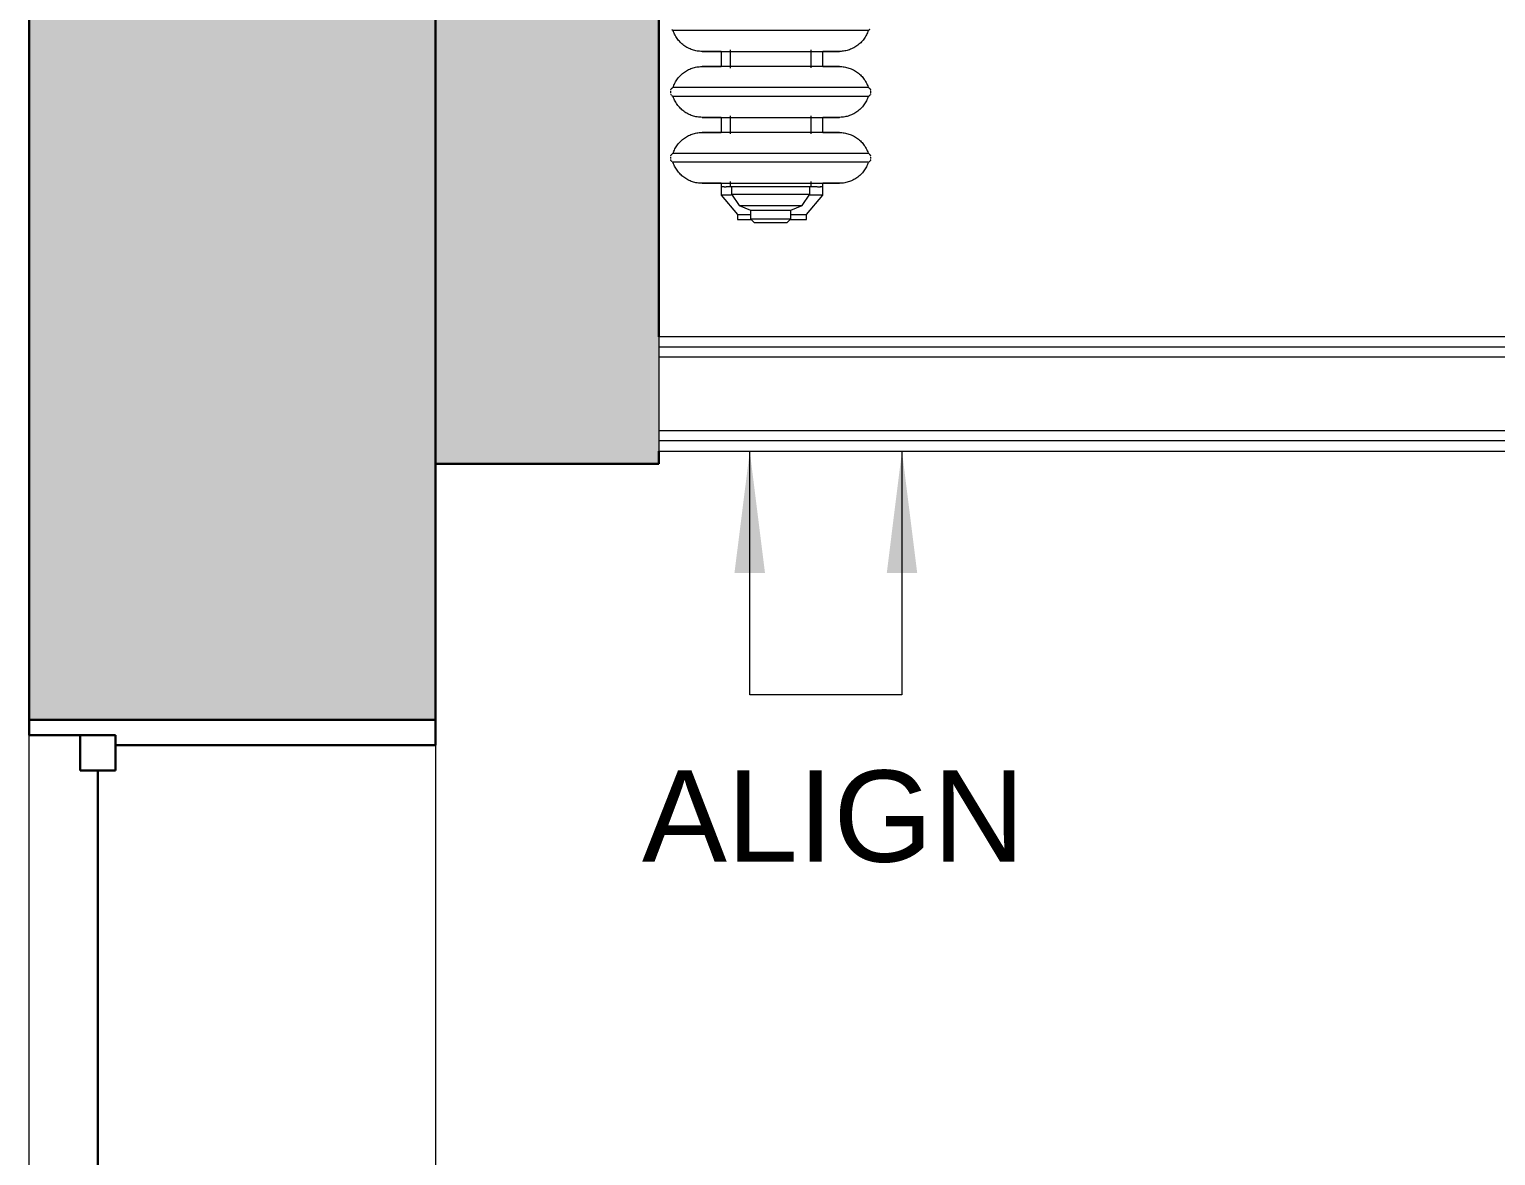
# Model space of a CAD drawing. Header units: inches. Extents: x -1176 to 1474, y -2632 to 978.
# Drawn here: x -1035.1 to -962.8, y 232 to 287.5 of the extents above; entities that cross this region are included whole.
import ezdxf

# ---------------------------------------------------------------- set-up
doc = ezdxf.new("R2010")
doc.units = ezdxf.units.IN
doc.header["$MEASUREMENT"] = 0
for name, color, linetype, lineweight in [('A-ANNO-NOTE', 131, 'Continuous', 9), ('A-GENM', 13, 'Continuous', 18), ('A-GLAZ', 151, 'Continuous', 18), ('A-WALL', 113, 'Continuous', 18), ('A-WALL-PATT', 111, 'Continuous', 18), ('I-WALL', 2, 'Continuous', 18)]:
    doc.layers.add(name, color=color, linetype=linetype, lineweight=lineweight)
doc.styles.add('Swis721 Lt BT_2', font='swissl.ttf', dxfattribs={"height": 0.09375})

# ---------------------------------------------------------------- blocks, each defined once
blk = doc.blocks.new('Double Hung - side window 4_ X 4_6_-6972803-3rd Floor Construction')
at = {"layer": 'A-GLAZ', "color": 8, "lineweight": 30}
for p, q in [((-18.75, 10), (-18, 10)), ((-18, 5.75), (-18, 10)), ((18, 5.75), (18, 10)), ((18.75, 10), (18, 10)), ((-18, 7.5), (-18, 5.75)), ((-18, 7.5), (-16.25, 7.5)), ((-16.25, 7.5), (-16.25, 5.75)), ((16.25, 7.5), (16.25, 5.75)), ((18, 7.5), (16.25, 7.5)), ((18, 7.5), (18, 5.75)), ((-16.25, 6.625), (16.25, 6.625)), ((-18, 5.75), (-16.25, 5.75)), ((-18, 5.75), (-17.5, 5.75)), ((-17.5, -10), (-17.5, 5.75)), ((18, 5.75), (16.25, 5.75)), ((17.5, 5.75), (18, 5.75)), ((17.5, 5.75), (17.5, -10)), ((-17.5, -10), (-18.75, -10)), ((17.5, -10), (18.75, -10))]:
    blk.add_line(p, q, dxfattribs=at)
blk = doc.blocks.new('Cast_Iron_Radiator_8182 - Cast_Iron_Radiator_8182-V39-3rd Floor Construction')
at = {"layer": 'A-GENM', "lineweight": 9}
for p, q in [((-5.943, 4.848), (-5.968, 4.809)), ((-5.968, 1), (-5.968, 4.809)), ((-5.75, 4.933), (-5.787, 4.933)), ((-5.713, 4.933), (-5.75, 4.933)), ((-5.532, 4.809), (-5.557, 4.848)), ((-5.532, 1), (-5.532, 4.809)), ((-2.693, 4.848), (-2.718, 4.809)), ((-2.718, 1), (-2.718, 4.809)), ((-2.5, 4.933), (-2.537, 4.933)), ((-2.463, 4.933), (-2.5, 4.933)), ((-2.282, 4.809), (-2.307, 4.848)), ((-2.282, 1), (-2.282, 4.809)), ((0.557, 4.848), (0.532, 4.809)), ((0.532, 1), (0.532, 4.809)), ((-7.584, 2.438), (-8.542, 1.635)), ((-7.179, 2.438), (-7.584, 2.438)), ((-7.584, 1.944), (-7.584, 2.438)), ((-6.996, 2.438), (-7.179, 2.438)), ((-7.179, 2.291), (-7.179, 2.438)), ((-7.179, 2.296), (-7.179, 2.192)), ((-7.179, 2.013), (-7.179, 2.188)), ((-3.746, 2.438), (-4.501, 2.438)), ((-0.496, 2.438), (-1.251, 2.438)), ((-8.542, 1.635), (-8.792, 1.635)), ((-8.792, 1.635), (-8.792, 0.985)), ((-8.542, 1.635), (-8.542, 1.028)), ((-8.095, 1.55), (-8.331, 0.993)), ((-7.545, 1.935), (-8.095, 1.55)), ((-8.095, 1.55), (-8.095, -1.55)), ((-7.179, 1.935), (-7.545, 1.935)), ((-7.545, 1.935), (-7.545, -1.935)), ((-6.919, 2), (-7.179, 2)), ((-7.179, -2), (-7.179, 2)), ((-3.682, 2), (-4.572, 2)), ((-0.432, 2), (-1.322, 2)), ((-8.753, 0.993), (-8.929, 0.816)), ((-8.929, 0.816), (-8.929, -0.816)), ((-8.331, 0.993), (-8.753, 0.993)), ((-8.753, 0.993), (-8.753, -0.993)), ((-8.331, 0.993), (-8.331, -0.993)), ((-7.002, 1), (-7.002, -1)), ((-5.968, -1), (-5.968, 1)), ((-5.532, -1), (-5.532, 1)), ((-4.498, -1), (-4.498, 1)), ((-3.752, 1), (-3.752, -1)), ((-2.718, -1), (-2.718, 1)), ((-2.282, -1), (-2.282, 1)), ((-1.248, -1), (-1.248, 1)), ((-0.502, 1), (-0.502, -1)), ((0.532, -1), (0.532, 1)), ((-8.929, -0.816), (-8.753, -0.993)), ((-8.792, -0.961), (-8.792, -1.771)), ((-8.753, -0.993), (-8.331, -0.993)), ((-8.542, -1.008), (-8.542, -1.771)), ((-8.331, -0.993), (-8.095, -1.55)), ((-5.968, -4.809), (-5.968, -1)), ((-5.532, -4.809), (-5.532, -1)), ((-2.718, -4.809), (-2.718, -1)), ((-2.282, -4.809), (-2.282, -1)), ((0.532, -4.809), (0.532, -1)), ((-8.792, -1.771), (-8.542, -1.771)), ((-8.542, -1.771), (-7.584, -2.575)), ((-8.095, -1.55), (-7.545, -1.935)), ((-7.584, -2.575), (-7.584, -1.924)), ((-7.545, -1.935), (-7.179, -1.935)), ((-7.179, -2), (-6.92, -2)), ((-7.179, -2.287), (-7.179, -2.017)), ((-4.568, -2), (-3.678, -2)), ((-1.318, -2), (-0.428, -2)), ((-7.584, -2.575), (-7.179, -2.575)), ((-7.179, -2.301), (-7.179, -2.452)), ((-7.179, -2.551), (-7.179, -2.436)), ((-7.179, -2.562), (-6.997, -2.562)), ((-7.179, -2.565), (-7.179, -2.575)), ((-4.503, -2.562), (-3.747, -2.562)), ((-1.253, -2.562), (-0.497, -2.562)), ((-5.968, -4.809), (-5.943, -4.848)), ((-5.787, -4.933), (-5.75, -4.933)), ((-5.75, -4.933), (-5.713, -4.933)), ((-5.557, -4.848), (-5.532, -4.809)), ((-2.718, -4.809), (-2.693, -4.848)), ((-2.537, -4.933), (-2.5, -4.933)), ((-2.5, -4.933), (-2.463, -4.933)), ((-2.307, -4.848), (-2.282, -4.809)), ((0.532, -4.809), (0.557, -4.848))]:
    blk.add_line(p, q, dxfattribs=at)
at = {"layer": 'A-GENM', "lineweight": 9, "flags": 128}
for points in [[(-7.002, 3.383), (-7.001, 3.443), (-6.997, 3.503), (-6.991, 3.563), (-6.983, 3.622), (-6.972, 3.681), (-6.959, 3.74), (-6.943, 3.798), (-6.926, 3.855), (-6.906, 3.911), (-6.883, 3.967), (-6.859, 4.022), (-6.832, 4.076), (-6.804, 4.128), (-6.773, 4.18), (-6.74, 4.23), (-6.705, 4.279), (-6.668, 4.326), (-6.63, 4.372), (-6.589, 4.416), (-6.547, 4.459), (-6.503, 4.5), (-6.458, 4.539), (-6.411, 4.576), (-6.362, 4.612), (-6.312, 4.645), (-6.261, 4.677), (-6.209, 4.706), (-6.155, 4.733), (-6.101, 4.758), (-6.045, 4.781), (-5.989, 4.802)], [(-5.943, 4.848), (-5.938, 4.854), (-5.934, 4.86), (-5.929, 4.866), (-5.925, 4.872), (-5.919, 4.877)], [(-5.909, 4.887), (-5.903, 4.892), (-5.897, 4.896), (-5.891, 4.901), (-5.885, 4.905)], [(-5.872, 4.912), (-5.865, 4.915), (-5.858, 4.918), (-5.851, 4.921), (-5.844, 4.924), (-5.837, 4.926)], [(-5.662, 4.925), (-5.655, 4.923), (-5.648, 4.921), (-5.641, 4.918), (-5.634, 4.915), (-5.627, 4.912)], [(-5.614, 4.904), (-5.608, 4.9), (-5.602, 4.896), (-5.596, 4.891), (-5.591, 4.887)], [(-5.58, 4.876), (-5.575, 4.871), (-5.57, 4.865), (-5.565, 4.859), (-5.561, 4.854), (-5.557, 4.848)], [(-5.532, 4.809), (-5.475, 4.789), (-5.419, 4.767), (-5.365, 4.743), (-5.311, 4.716), (-5.258, 4.688), (-5.206, 4.657), (-5.156, 4.624), (-5.107, 4.59), (-5.059, 4.553), (-5.013, 4.515), (-4.969, 4.474), (-4.926, 4.432), (-4.885, 4.389), (-4.846, 4.343), (-4.808, 4.296), (-4.773, 4.248), (-4.739, 4.198), (-4.707, 4.147), (-4.678, 4.095), (-4.651, 4.042), (-4.625, 3.987), (-4.602, 3.932), (-4.581, 3.876), (-4.563, 3.819), (-4.547, 3.761), (-4.533, 3.703), (-4.521, 3.644), (-4.512, 3.585), (-4.505, 3.525), (-4.5, 3.465), (-4.498, 3.405), (-4.498, 3.383)], [(-3.752, 3.383), (-3.751, 3.443), (-3.747, 3.503), (-3.741, 3.563), (-3.733, 3.622), (-3.722, 3.681), (-3.709, 3.74), (-3.693, 3.798), (-3.676, 3.855), (-3.656, 3.911), (-3.633, 3.967), (-3.609, 4.022), (-3.582, 4.076), (-3.554, 4.128), (-3.523, 4.18), (-3.49, 4.23), (-3.455, 4.279), (-3.418, 4.326), (-3.38, 4.372), (-3.339, 4.416), (-3.297, 4.459), (-3.253, 4.5), (-3.208, 4.539), (-3.161, 4.576), (-3.112, 4.612), (-3.062, 4.645), (-3.011, 4.677), (-2.959, 4.706), (-2.905, 4.733), (-2.851, 4.758), (-2.795, 4.781), (-2.739, 4.802)], [(-2.693, 4.848), (-2.688, 4.854), (-2.684, 4.86), (-2.679, 4.866), (-2.675, 4.872), (-2.669, 4.877)], [(-2.659, 4.887), (-2.653, 4.892), (-2.647, 4.896), (-2.641, 4.901), (-2.635, 4.905)], [(-2.622, 4.912), (-2.615, 4.915), (-2.608, 4.918), (-2.601, 4.921), (-2.594, 4.924), (-2.587, 4.926)], [(-2.412, 4.925), (-2.405, 4.923), (-2.398, 4.921), (-2.391, 4.918), (-2.384, 4.915), (-2.377, 4.912)], [(-2.364, 4.904), (-2.358, 4.9), (-2.352, 4.896), (-2.346, 4.891), (-2.341, 4.887)], [(-2.33, 4.876), (-2.325, 4.871), (-2.32, 4.865), (-2.315, 4.859), (-2.311, 4.854), (-2.307, 4.848)], [(-2.282, 4.809), (-2.225, 4.789), (-2.169, 4.767), (-2.115, 4.743), (-2.061, 4.716), (-2.008, 4.688), (-1.956, 4.657), (-1.906, 4.624), (-1.857, 4.59), (-1.809, 4.553), (-1.763, 4.515), (-1.719, 4.474), (-1.676, 4.432), (-1.635, 4.389), (-1.596, 4.343), (-1.558, 4.296), (-1.523, 4.248), (-1.489, 4.198), (-1.457, 4.147), (-1.428, 4.095), (-1.401, 4.042), (-1.375, 3.987), (-1.352, 3.932), (-1.331, 3.876), (-1.313, 3.819), (-1.297, 3.761), (-1.283, 3.703), (-1.271, 3.644), (-1.262, 3.585), (-1.255, 3.525), (-1.25, 3.465), (-1.248, 3.405), (-1.248, 3.383)], [(-0.502, 3.383), (-0.501, 3.443), (-0.497, 3.503), (-0.491, 3.563), (-0.483, 3.622), (-0.472, 3.681), (-0.459, 3.74), (-0.443, 3.798), (-0.426, 3.855), (-0.406, 3.911), (-0.383, 3.967), (-0.359, 4.022), (-0.332, 4.076), (-0.304, 4.128), (-0.273, 4.18), (-0.24, 4.23), (-0.205, 4.279), (-0.168, 4.326), (-0.13, 4.372), (-0.089, 4.416), (-0.047, 4.459), (-0.003, 4.5), (0.042, 4.539), (0.089, 4.576), (0.138, 4.612), (0.188, 4.645), (0.239, 4.677), (0.291, 4.706), (0.345, 4.733), (0.399, 4.758), (0.455, 4.781), (0.511, 4.802)], [(0.557, 4.848), (0.562, 4.854), (0.566, 4.86), (0.571, 4.866), (0.575, 4.872), (0.581, 4.877)], [(-7.002, 2.438), (-7.002, 2.498), (-7.002, 2.571), (-7.002, 2.642), (-7.002, 2.71), (-7.002, 2.775), (-7.002, 2.837), (-7.002, 2.896), (-7.002, 2.952), (-7.002, 3.005), (-7.002, 3.055), (-7.002, 3.102), (-7.002, 3.145), (-7.002, 3.185), (-7.002, 3.221), (-7.002, 3.254), (-7.002, 3.283), (-7.002, 3.309), (-7.002, 3.33), (-7.002, 3.348), (-7.002, 3.363), (-7.002, 3.373), (-7.002, 3.38), (-7.002, 3.383), (-7.002, 3.383)], [(-7.002, 3.383), (-7.002, 3.381), (-7.002, 3.375), (-7.002, 3.366), (-7.002, 3.353), (-7.002, 3.336), (-7.002, 3.315), (-7.002, 3.29), (-7.002, 3.262), (-7.002, 3.23), (-7.002, 3.195), (-7.002, 3.156), (-7.002, 3.114), (-7.002, 3.068), (-7.002, 3.019), (-7.002, 2.967), (-7.002, 2.911), (-7.002, 2.853), (-7.002, 2.792), (-7.002, 2.727), (-7.002, 2.66), (-7.002, 2.591), (-7.002, 2.518), (-7.002, 2.444), (-7.002, 2.367), (-7.002, 2.288), (-7.002, 2.206), (-7.002, 2.123), (-7.002, 2.038), (-7.002, 1.952), (-7.002, 1.864), (-7.002, 1.774), (-7.002, 1.683), (-7.002, 1.591), (-7.002, 1.499), (-7.002, 1.405), (-7.002, 1.311), (-7.002, 1.216), (-7.002, 1.121), (-7.002, 1.026), (-7.002, 1)], [(-4.498, 3.383), (-4.498, 3.381), (-4.498, 3.375), (-4.498, 3.366), (-4.498, 3.353), (-4.498, 3.336), (-4.498, 3.315), (-4.498, 3.29), (-4.498, 3.262), (-4.498, 3.23), (-4.498, 3.195), (-4.498, 3.156), (-4.498, 3.114), (-4.498, 3.068), (-4.498, 3.019), (-4.498, 2.967), (-4.498, 2.911), (-4.498, 2.853), (-4.498, 2.792), (-4.498, 2.727), (-4.498, 2.66), (-4.498, 2.591), (-4.498, 2.518), (-4.498, 2.444)], [(-4.498, 1), (-4.498, 1.095), (-4.498, 1.19), (-4.498, 1.285), (-4.498, 1.38), (-4.498, 1.473), (-4.498, 1.566), (-4.498, 1.659), (-4.498, 1.75), (-4.498, 1.839), (-4.498, 1.928), (-4.498, 2.015), (-4.498, 2.1), (-4.498, 2.184), (-4.498, 2.266), (-4.498, 2.346), (-4.498, 2.423), (-4.498, 2.498), (-4.498, 2.571), (-4.498, 2.642), (-4.498, 2.71), (-4.498, 2.775), (-4.498, 2.837), (-4.498, 2.896), (-4.498, 2.952), (-4.498, 3.005), (-4.498, 3.055), (-4.498, 3.102), (-4.498, 3.145), (-4.498, 3.185), (-4.498, 3.221), (-4.498, 3.254), (-4.498, 3.283), (-4.498, 3.309), (-4.498, 3.33), (-4.498, 3.348), (-4.498, 3.363), (-4.498, 3.373), (-4.498, 3.38), (-4.498, 3.383), (-4.498, 3.383)], [(-3.752, 2.438), (-3.752, 2.498), (-3.752, 2.571), (-3.752, 2.642), (-3.752, 2.71), (-3.752, 2.775), (-3.752, 2.837), (-3.752, 2.896), (-3.752, 2.952), (-3.752, 3.005), (-3.752, 3.055), (-3.752, 3.102), (-3.752, 3.145), (-3.752, 3.185), (-3.752, 3.221), (-3.752, 3.254), (-3.752, 3.283), (-3.752, 3.309), (-3.752, 3.33), (-3.752, 3.348), (-3.752, 3.363), (-3.752, 3.373), (-3.752, 3.38), (-3.752, 3.383), (-3.752, 3.383)], [(-3.752, 3.383), (-3.752, 3.381), (-3.752, 3.375), (-3.752, 3.366), (-3.752, 3.353), (-3.752, 3.336), (-3.752, 3.315), (-3.752, 3.29), (-3.752, 3.262), (-3.752, 3.23), (-3.752, 3.195), (-3.752, 3.156), (-3.752, 3.114), (-3.752, 3.068), (-3.752, 3.019), (-3.752, 2.967), (-3.752, 2.911), (-3.752, 2.853), (-3.752, 2.792), (-3.752, 2.727), (-3.752, 2.66), (-3.752, 2.591), (-3.752, 2.518), (-3.752, 2.444), (-3.752, 2.367), (-3.752, 2.288), (-3.752, 2.206), (-3.752, 2.123), (-3.752, 2.038), (-3.752, 1.952), (-3.752, 1.864), (-3.752, 1.774), (-3.752, 1.683), (-3.752, 1.591), (-3.752, 1.499), (-3.752, 1.405), (-3.752, 1.311), (-3.752, 1.216), (-3.752, 1.121), (-3.752, 1.026), (-3.752, 1)], [(-1.248, 3.383), (-1.248, 3.381), (-1.248, 3.375), (-1.248, 3.366), (-1.248, 3.353), (-1.248, 3.336), (-1.248, 3.315), (-1.248, 3.29), (-1.248, 3.262), (-1.248, 3.23), (-1.248, 3.195), (-1.248, 3.156), (-1.248, 3.114), (-1.248, 3.068), (-1.248, 3.019), (-1.248, 2.967), (-1.248, 2.911), (-1.248, 2.853), (-1.248, 2.792), (-1.248, 2.727), (-1.248, 2.66), (-1.248, 2.591), (-1.248, 2.518), (-1.248, 2.444)], [(-1.248, 1), (-1.248, 1.095), (-1.248, 1.19), (-1.248, 1.285), (-1.248, 1.38), (-1.248, 1.473), (-1.248, 1.566), (-1.248, 1.659), (-1.248, 1.75), (-1.248, 1.839), (-1.248, 1.928), (-1.248, 2.015), (-1.248, 2.1), (-1.248, 2.184), (-1.248, 2.266), (-1.248, 2.346), (-1.248, 2.423), (-1.248, 2.498), (-1.248, 2.571), (-1.248, 2.642), (-1.248, 2.71), (-1.248, 2.775), (-1.248, 2.837), (-1.248, 2.896), (-1.248, 2.952), (-1.248, 3.005), (-1.248, 3.055), (-1.248, 3.102), (-1.248, 3.145), (-1.248, 3.185), (-1.248, 3.221), (-1.248, 3.254), (-1.248, 3.283), (-1.248, 3.309), (-1.248, 3.33), (-1.248, 3.348), (-1.248, 3.363), (-1.248, 3.373), (-1.248, 3.38), (-1.248, 3.383), (-1.248, 3.383)], [(-0.502, 2.438), (-0.502, 2.498), (-0.502, 2.571), (-0.502, 2.642), (-0.502, 2.71), (-0.502, 2.775), (-0.502, 2.837), (-0.502, 2.896), (-0.502, 2.952), (-0.502, 3.005), (-0.502, 3.055), (-0.502, 3.102), (-0.502, 3.145), (-0.502, 3.185), (-0.502, 3.221), (-0.502, 3.254), (-0.502, 3.283), (-0.502, 3.309), (-0.502, 3.33), (-0.502, 3.348), (-0.502, 3.363), (-0.502, 3.373), (-0.502, 3.38), (-0.502, 3.383), (-0.502, 3.383)], [(-0.502, 3.383), (-0.502, 3.381), (-0.502, 3.375), (-0.502, 3.366), (-0.502, 3.353), (-0.502, 3.336), (-0.502, 3.315), (-0.502, 3.29), (-0.502, 3.262), (-0.502, 3.23), (-0.502, 3.195), (-0.502, 3.156), (-0.502, 3.114), (-0.502, 3.068), (-0.502, 3.019), (-0.502, 2.967), (-0.502, 2.911), (-0.502, 2.853), (-0.502, 2.792), (-0.502, 2.727), (-0.502, 2.66), (-0.502, 2.591), (-0.502, 2.518), (-0.502, 2.444), (-0.502, 2.367), (-0.502, 2.288), (-0.502, 2.206), (-0.502, 2.123), (-0.502, 2.038), (-0.502, 1.952), (-0.502, 1.864), (-0.502, 1.774), (-0.502, 1.683), (-0.502, 1.591), (-0.502, 1.499), (-0.502, 1.405), (-0.502, 1.311), (-0.502, 1.216), (-0.502, 1.121), (-0.502, 1.026), (-0.502, 1)], [(-7.002, -1), (-7.002, -1.095), (-7.002, -1.19), (-7.002, -1.285), (-7.002, -1.38), (-7.002, -1.473), (-7.002, -1.566), (-7.002, -1.659), (-7.002, -1.75), (-7.002, -1.839), (-7.002, -1.928), (-7.002, -2.015), (-7.002, -2.1), (-7.002, -2.184), (-7.002, -2.266), (-7.002, -2.346), (-7.002, -2.423), (-7.002, -2.498), (-7.002, -2.571), (-7.002, -2.642), (-7.002, -2.71), (-7.002, -2.775), (-7.002, -2.837), (-7.002, -2.896), (-7.002, -2.952), (-7.002, -3.005), (-7.002, -3.055), (-7.002, -3.102), (-7.002, -3.145), (-7.002, -3.185), (-7.002, -3.221), (-7.002, -3.254), (-7.002, -3.283), (-7.002, -3.309), (-7.002, -3.33), (-7.002, -3.348), (-7.002, -3.363), (-7.002, -3.373), (-7.002, -3.38), (-7.002, -3.383), (-7.002, -3.383)], [(-4.498, -3.383), (-4.498, -3.381), (-4.498, -3.375), (-4.498, -3.366), (-4.498, -3.353), (-4.498, -3.336), (-4.498, -3.315), (-4.498, -3.29), (-4.498, -3.262), (-4.498, -3.23), (-4.498, -3.195), (-4.498, -3.156), (-4.498, -3.114), (-4.498, -3.068), (-4.498, -3.019), (-4.498, -2.967), (-4.498, -2.911), (-4.498, -2.853), (-4.498, -2.792), (-4.498, -2.727), (-4.498, -2.66), (-4.498, -2.591), (-4.498, -2.518), (-4.498, -2.444), (-4.498, -2.367), (-4.498, -2.288), (-4.498, -2.206), (-4.498, -2.123), (-4.498, -2.038), (-4.498, -1.952), (-4.498, -1.864), (-4.498, -1.774), (-4.498, -1.683), (-4.498, -1.591), (-4.498, -1.499), (-4.498, -1.405), (-4.498, -1.311), (-4.498, -1.216), (-4.498, -1.121), (-4.498, -1.026), (-4.498, -1)], [(-3.752, -1), (-3.752, -1.095), (-3.752, -1.19), (-3.752, -1.285), (-3.752, -1.38), (-3.752, -1.473), (-3.752, -1.566), (-3.752, -1.659), (-3.752, -1.75), (-3.752, -1.839), (-3.752, -1.928), (-3.752, -2.015), (-3.752, -2.1), (-3.752, -2.184), (-3.752, -2.266), (-3.752, -2.346), (-3.752, -2.423), (-3.752, -2.498), (-3.752, -2.571), (-3.752, -2.642), (-3.752, -2.71), (-3.752, -2.775), (-3.752, -2.837), (-3.752, -2.896), (-3.752, -2.952), (-3.752, -3.005), (-3.752, -3.055), (-3.752, -3.102), (-3.752, -3.145), (-3.752, -3.185), (-3.752, -3.221), (-3.752, -3.254), (-3.752, -3.283), (-3.752, -3.309), (-3.752, -3.33), (-3.752, -3.348), (-3.752, -3.363), (-3.752, -3.373), (-3.752, -3.38), (-3.752, -3.383), (-3.752, -3.383)], [(-1.248, -3.383), (-1.248, -3.381), (-1.248, -3.375), (-1.248, -3.366), (-1.248, -3.353), (-1.248, -3.336), (-1.248, -3.315), (-1.248, -3.29), (-1.248, -3.262), (-1.248, -3.23), (-1.248, -3.195), (-1.248, -3.156), (-1.248, -3.114), (-1.248, -3.068), (-1.248, -3.019), (-1.248, -2.967), (-1.248, -2.911), (-1.248, -2.853), (-1.248, -2.792), (-1.248, -2.727), (-1.248, -2.66), (-1.248, -2.591), (-1.248, -2.518), (-1.248, -2.444), (-1.248, -2.367), (-1.248, -2.288), (-1.248, -2.206), (-1.248, -2.123), (-1.248, -2.038), (-1.248, -1.952), (-1.248, -1.864), (-1.248, -1.774), (-1.248, -1.683), (-1.248, -1.591), (-1.248, -1.499), (-1.248, -1.405), (-1.248, -1.311), (-1.248, -1.216), (-1.248, -1.121), (-1.248, -1.026), (-1.248, -1)], [(-0.502, -1), (-0.502, -1.095), (-0.502, -1.19), (-0.502, -1.285), (-0.502, -1.38), (-0.502, -1.473), (-0.502, -1.566), (-0.502, -1.659), (-0.502, -1.75), (-0.502, -1.839), (-0.502, -1.928), (-0.502, -2.015), (-0.502, -2.1), (-0.502, -2.184), (-0.502, -2.266), (-0.502, -2.346), (-0.502, -2.423), (-0.502, -2.498), (-0.502, -2.571), (-0.502, -2.642), (-0.502, -2.71), (-0.502, -2.775), (-0.502, -2.837), (-0.502, -2.896), (-0.502, -2.952), (-0.502, -3.005), (-0.502, -3.055), (-0.502, -3.102), (-0.502, -3.145), (-0.502, -3.185), (-0.502, -3.221), (-0.502, -3.254), (-0.502, -3.283), (-0.502, -3.309), (-0.502, -3.33), (-0.502, -3.348), (-0.502, -3.363), (-0.502, -3.373), (-0.502, -3.38), (-0.502, -3.383), (-0.502, -3.383)], [(-7.002, -3.383), (-7.002, -3.381), (-7.002, -3.375), (-7.002, -3.366), (-7.002, -3.353), (-7.002, -3.336), (-7.002, -3.315), (-7.002, -3.29), (-7.002, -3.262), (-7.002, -3.23), (-7.002, -3.195), (-7.002, -3.156), (-7.002, -3.114), (-7.002, -3.068), (-7.002, -3.019), (-7.002, -2.967), (-7.002, -2.911), (-7.002, -2.853), (-7.002, -2.792), (-7.002, -2.727), (-7.002, -2.66), (-7.002, -2.591), (-7.002, -2.561)], [(-4.498, -2.571), (-4.498, -2.642), (-4.498, -2.71), (-4.498, -2.775), (-4.498, -2.837), (-4.498, -2.896), (-4.498, -2.952), (-4.498, -3.005), (-4.498, -3.055), (-4.498, -3.102), (-4.498, -3.145), (-4.498, -3.185), (-4.498, -3.221), (-4.498, -3.254), (-4.498, -3.283), (-4.498, -3.309), (-4.498, -3.33), (-4.498, -3.348), (-4.498, -3.363), (-4.498, -3.373), (-4.498, -3.38), (-4.498, -3.383), (-4.498, -3.383)], [(-3.752, -3.383), (-3.752, -3.381), (-3.752, -3.375), (-3.752, -3.366), (-3.752, -3.353), (-3.752, -3.336), (-3.752, -3.315), (-3.752, -3.29), (-3.752, -3.262), (-3.752, -3.23), (-3.752, -3.195), (-3.752, -3.156), (-3.752, -3.114), (-3.752, -3.068), (-3.752, -3.019), (-3.752, -2.967), (-3.752, -2.911), (-3.752, -2.853), (-3.752, -2.792), (-3.752, -2.727), (-3.752, -2.66), (-3.752, -2.591), (-3.752, -2.562)], [(-1.248, -2.571), (-1.248, -2.642), (-1.248, -2.71), (-1.248, -2.775), (-1.248, -2.837), (-1.248, -2.896), (-1.248, -2.952), (-1.248, -3.005), (-1.248, -3.055), (-1.248, -3.102), (-1.248, -3.145), (-1.248, -3.185), (-1.248, -3.221), (-1.248, -3.254), (-1.248, -3.283), (-1.248, -3.309), (-1.248, -3.33), (-1.248, -3.348), (-1.248, -3.363), (-1.248, -3.373), (-1.248, -3.38), (-1.248, -3.383), (-1.248, -3.383)], [(-0.502, -3.383), (-0.502, -3.381), (-0.502, -3.375), (-0.502, -3.366), (-0.502, -3.353), (-0.502, -3.336), (-0.502, -3.315), (-0.502, -3.29), (-0.502, -3.262), (-0.502, -3.23), (-0.502, -3.195), (-0.502, -3.156), (-0.502, -3.114), (-0.502, -3.068), (-0.502, -3.019), (-0.502, -2.967), (-0.502, -2.911), (-0.502, -2.853), (-0.502, -2.792), (-0.502, -2.727), (-0.502, -2.66), (-0.502, -2.591), (-0.502, -2.562)], [(-5.968, -4.809), (-6.025, -4.789), (-6.081, -4.767), (-6.135, -4.743), (-6.189, -4.716), (-6.242, -4.688), (-6.294, -4.657), (-6.344, -4.624), (-6.393, -4.59), (-6.441, -4.553), (-6.487, -4.515), (-6.531, -4.474), (-6.574, -4.432), (-6.615, -4.389), (-6.654, -4.343), (-6.692, -4.296), (-6.727, -4.248), (-6.761, -4.198), (-6.793, -4.147), (-6.822, -4.095), (-6.849, -4.042), (-6.875, -3.987), (-6.898, -3.932), (-6.919, -3.876), (-6.937, -3.819), (-6.953, -3.761), (-6.967, -3.703), (-6.979, -3.644), (-6.988, -3.585), (-6.995, -3.525), (-7, -3.465), (-7.002, -3.405), (-7.002, -3.383)], [(-4.498, -3.383), (-4.499, -3.443), (-4.503, -3.503), (-4.509, -3.563), (-4.517, -3.622), (-4.528, -3.681), (-4.541, -3.74), (-4.557, -3.798), (-4.574, -3.855), (-4.594, -3.911), (-4.617, -3.967), (-4.641, -4.022), (-4.668, -4.076), (-4.696, -4.128), (-4.727, -4.18), (-4.76, -4.23), (-4.795, -4.279), (-4.832, -4.326), (-4.87, -4.372), (-4.911, -4.416), (-4.953, -4.459), (-4.997, -4.5), (-5.042, -4.539), (-5.089, -4.576), (-5.138, -4.612), (-5.188, -4.645), (-5.239, -4.677), (-5.291, -4.706), (-5.345, -4.733), (-5.399, -4.758), (-5.455, -4.781), (-5.511, -4.802)], [(-2.718, -4.809), (-2.775, -4.789), (-2.831, -4.767), (-2.885, -4.743), (-2.939, -4.716), (-2.992, -4.688), (-3.044, -4.657), (-3.094, -4.624), (-3.143, -4.59), (-3.191, -4.553), (-3.237, -4.515), (-3.281, -4.474), (-3.324, -4.432), (-3.365, -4.389), (-3.404, -4.343), (-3.442, -4.296), (-3.477, -4.248), (-3.511, -4.198), (-3.543, -4.147), (-3.572, -4.095), (-3.599, -4.042), (-3.625, -3.987), (-3.648, -3.932), (-3.669, -3.876), (-3.687, -3.819), (-3.703, -3.761), (-3.717, -3.703), (-3.729, -3.644), (-3.738, -3.585), (-3.745, -3.525), (-3.75, -3.465), (-3.752, -3.405), (-3.752, -3.383)], [(-1.248, -3.383), (-1.249, -3.443), (-1.253, -3.503), (-1.259, -3.563), (-1.267, -3.622), (-1.278, -3.681), (-1.291, -3.74), (-1.307, -3.798), (-1.324, -3.855), (-1.344, -3.911), (-1.367, -3.967), (-1.391, -4.022), (-1.418, -4.076), (-1.446, -4.128), (-1.477, -4.18), (-1.51, -4.23), (-1.545, -4.279), (-1.582, -4.326), (-1.62, -4.372), (-1.661, -4.416), (-1.703, -4.459), (-1.747, -4.5), (-1.792, -4.539), (-1.839, -4.576), (-1.888, -4.612), (-1.938, -4.645), (-1.989, -4.677), (-2.041, -4.706), (-2.095, -4.733), (-2.149, -4.758), (-2.205, -4.781), (-2.261, -4.802)], [(0.532, -4.809), (0.475, -4.789), (0.419, -4.767), (0.365, -4.743), (0.311, -4.716), (0.258, -4.688), (0.206, -4.657), (0.156, -4.624), (0.107, -4.59), (0.059, -4.553), (0.013, -4.515), (-0.031, -4.474), (-0.074, -4.432), (-0.115, -4.389), (-0.154, -4.343), (-0.192, -4.296), (-0.227, -4.248), (-0.261, -4.198), (-0.293, -4.147), (-0.322, -4.095), (-0.349, -4.042), (-0.375, -3.987), (-0.398, -3.932), (-0.419, -3.876), (-0.437, -3.819), (-0.453, -3.761), (-0.467, -3.703), (-0.479, -3.644), (-0.488, -3.585), (-0.495, -3.525), (-0.5, -3.465), (-0.502, -3.405), (-0.502, -3.383)], [(-5.92, -4.876), (-5.925, -4.871), (-5.93, -4.865), (-5.935, -4.859), (-5.939, -4.854), (-5.943, -4.848)], [(-5.886, -4.904), (-5.892, -4.9), (-5.898, -4.896), (-5.904, -4.891), (-5.909, -4.887)], [(-5.838, -4.925), (-5.845, -4.923), (-5.852, -4.921), (-5.859, -4.918), (-5.866, -4.915), (-5.873, -4.912)], [(-5.628, -4.912), (-5.635, -4.915), (-5.642, -4.918), (-5.649, -4.921), (-5.656, -4.924), (-5.663, -4.926)], [(-5.591, -4.887), (-5.597, -4.892), (-5.603, -4.896), (-5.609, -4.901), (-5.615, -4.905)], [(-5.557, -4.848), (-5.562, -4.854), (-5.566, -4.86), (-5.571, -4.866), (-5.575, -4.872), (-5.581, -4.877)], [(-2.67, -4.876), (-2.675, -4.871), (-2.68, -4.865), (-2.685, -4.859), (-2.689, -4.854), (-2.693, -4.848)], [(-2.636, -4.904), (-2.642, -4.9), (-2.648, -4.896), (-2.654, -4.891), (-2.659, -4.887)], [(-2.588, -4.925), (-2.595, -4.923), (-2.602, -4.921), (-2.609, -4.918), (-2.616, -4.915), (-2.623, -4.912)], [(-2.378, -4.912), (-2.385, -4.915), (-2.392, -4.918), (-2.399, -4.921), (-2.406, -4.924), (-2.413, -4.926)], [(-2.341, -4.887), (-2.347, -4.892), (-2.353, -4.896), (-2.359, -4.901), (-2.365, -4.905)], [(-2.307, -4.848), (-2.312, -4.854), (-2.316, -4.86), (-2.321, -4.866), (-2.325, -4.872), (-2.331, -4.877)], [(0.58, -4.876), (0.575, -4.871), (0.57, -4.865), (0.565, -4.859), (0.561, -4.854), (0.557, -4.848)]]:
    blk.add_lwpolyline(points, dxfattribs=at)
blk = doc.blocks.new('Align symbol - U shaped 2016 - symbol_align 01-7914327-3rd Floor Construction')
at = {"layer": 'A-ANNO-NOTE'}
for points in [[(-0.0156, 0.125), (0.0156, 0.125), (0, 0)], [(0.1406, 0.125), (0.1719, 0.125), (0.1562, 0)]]:
    blk.add_hatch(color=256, dxfattribs=at).paths.add_polyline_path(points, flags=0)
for p, q in [((0, 0.25), (0.1562, 0.25)), ((0, 0), (0, 0.25)), ((0.1562, 0.25), (0.1562, 0))]:
    blk.add_line(p, q, dxfattribs=at)
at = {"layer": 'A-ANNO-NOTE', "insert": (0.2669, 0.3278), "char_height": 0.09375, "width": 0.4545, "attachment_point": 1, "rotation": 180, "style": 'Swis721 Lt BT_2'}
blk.add_mtext('ALIGN', dxfattribs=at)

msp = doc.modelspace()

# ---------------------------------------------------------------- hatches: boundary and pattern name
at = {"layer": 'A-WALL-PATT', "lineweight": 9}
h = msp.add_hatch(color=7, dxfattribs=at)
h.paths.add_polyline_path([(-1022.955, 16.255), (-1015.062, 16.255), (-1015.062, 96.005), (-1035.062, 96.005), (-1035.062, 16.255)], flags=0)
h.paths.add_polyline_path([(-1015.062, 133.505), (-1015.062, 216.005), (-1035.062, 216.005), (-1035.062, 133.505)], flags=0)
h.paths.add_polyline_path([(-1015.062, 253.505), (-1015.062, 342.005), (-1035.062, 342.005), (-1035.062, 253.505), (-1022.955, 253.505)], flags=0)
h.paths.add_polyline_path([(-1015.062, 379.505), (-1015.062, 468.124), (-1035.062, 468.124), (-1035.062, 379.505)], flags=0)
h.paths.add_polyline_path([(-1015.062, 505.624), (-1015.062, 604.374), (-1035.062, 604.374), (-1035.062, 505.624)], flags=0)
h.paths.add_polyline_path([(-1035.062, 641.874), (-1015.062, 641.874), (-1015.062, 729.874), (-1035.062, 729.874), (-1035.062, 694.533)], flags=0)
h.paths.add_polyline_path([(-1035.062, 767.374), (-1015.062, 767.374), (-1015.062, 789.874), (-1035.062, 789.874), (-1035.062, 786.652)], flags=0)
msp.add_hatch(color=7, dxfattribs=at).paths.add_polyline_path([(-1015.062, 266.124), (-1004.062, 266.124), (-1004.062, 335.936), (-1015.062, 335.936), (-1015.062, 280)], flags=0)

# ---------------------------------------------------------------- linework, layer by layer
at = {"layer": 'A-WALL', "color": 8, "lineweight": 30}
for p, q in [((-1035.062, 342.005), (-1035.062, 253.505)), ((-1015.062, 253.505), (-1015.062, 342.005)), ((-1004.062, 272.374), (-1004.062, 335.936)), ((-1004.062, 266.124), (-1004.062, 266.749)), ((-1015.062, 266.124), (-1004.062, 266.124)), ((-1035.062, 253.505), (-1015.062, 253.505))]:
    msp.add_line(p, q, dxfattribs=at)
at = {"layer": 'A-WALL'}
for p, q in [((-1004.062, 272.374), (-1004.062, 266.749)), ((-654.946, 271.874), (-1004.062, 271.874)), ((-654.446, 271.374), (-1004.062, 271.374)), ((-654.446, 267.749), (-1004.062, 267.749)), ((-654.946, 267.249), (-1004.062, 267.249))]:
    msp.add_line(p, q, dxfattribs=at)
at = {"layer": 'A-WALL', "lineweight": 9}
for p, q in [((-1035.062, 216.005), (-1035.062, 253.505)), ((-1015.062, 253.505), (-1015.062, 216.005))]:
    msp.add_line(p, q, dxfattribs=at)
at = {"layer": 'I-WALL'}
for p, q in [((-655.446, 272.374), (-1004.062, 272.374)), ((-1004.062, 266.749), (-655.446, 266.749))]:
    msp.add_line(p, q, dxfattribs=at)

# ---------------------------------------------------------------- block references
at = {"layer": 'A-ANNO-NOTE', "xscale": 48, "yscale": 48, "zscale": 48, "rotation": 180}
msp.add_blockref('Align symbol - U shaped 2016 - symbol_align 01-7914327-3rd Floor Construction', (-992.077, 266.749), dxfattribs=at)
at = {"layer": 'A-GENM', "lineweight": 9, "rotation": 89.99999999999933}
msp.add_blockref('Cast_Iron_Radiator_8182 - Cast_Iron_Radiator_8182-V39-3rd Floor Construction', (-998.544, 286.947), dxfattribs=at)
at = {"layer": 'A-GLAZ', "rotation": 89.99999999999991}
msp.add_blockref('Double Hung - side window 4_ X 4_6_-6972803-3rd Floor Construction', (-1025.062, 234.755), dxfattribs=at)

doc.saveas('drawing.dxf')
